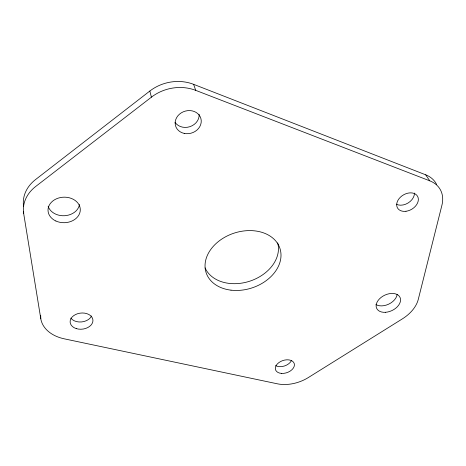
<?xml version="1.0" encoding="UTF-8"?>
<svg xmlns="http://www.w3.org/2000/svg" width="466" height="466" viewBox="0 0 466 466"><rect width="100%" height="100%" fill="white"/><g stroke="black" fill="none" stroke-linecap="round" stroke-linejoin="round"><path stroke-width="0.7" d="M436.607 184.437A35.672 25.508 -30.6 0 0 425.679 174.808L193.629 84.34A40.822 35.562 -14.8 0 0 149.836 91.039L35.567 179.55A39.965 31.822 -1.5 0 0 23.62 206.665M429.768 180.831L195.708 90.352A41.288 35.748 -14.9 0 0 151.409 97.173L35.783 186.406A40.396 31.956 -1.8 0 0 23.696 213.673L40.792 318.756A36.144 25.7 -5.9 0 0 64.221 338.817L277.387 383.815A30.861 19.997 -19 0 0 308.317 377.565L402.356 318.884A32.27 21.25 -25.2 0 0 418.264 299.434L441.931 205.174A36.028 25.554 -30.4 0 0 429.768 180.831L425.679 174.808M193.629 84.34L195.708 90.352M149.836 91.039L151.409 97.173M40.688 315.43L40.792 318.756M23.673 211.57L23.696 213.673M414.443 193.064A11.499 8.266 -30.9 0 1 408.14 202.96A11.499 8.266 -30.9 0 1 396.35 204.219M291.477 360.556A9.78 6.39 -18.6 0 1 275.633 365.629M199.151 114.351A13.036 11.353 -16.7 0 1 189.912 126.676A13.036 11.353 -16.7 0 1 175.012 122.302M91.581 316.006A11.341 8.073 -6.1 0 1 81.666 321.936A11.341 8.073 -6.1 0 1 70.826 318.097M79.488 204.492A15.972 12.716 -1.5 0 1 64.564 215.723A15.972 12.716 -1.5 0 1 48.138 206.228M397.154 294.395A12.798 8.499 -25.3 0 1 388.772 304.117A12.798 8.499 -25.3 0 1 375.893 304.525M277.684 242.873A38.468 28.758 -18.2 0 1 250.51 280.94A38.468 28.758 -18.2 0 1 205.075 267.898M405.968 211.279A11.609 8.283 -30.7 0 0 417.594 196.343A11.609 8.283 -30.7 0 0 399.007 198.732A11.609 8.283 -30.7 0 0 405.968 211.279M281.714 373.417A9.868 6.39 -18.6 0 0 294.267 363.631A9.868 6.39 -18.6 0 0 278.616 362.793A9.868 6.39 -18.6 0 0 281.714 373.417M184.221 133.404A13.188 11.411 -16.7 0 0 200.957 118.795A13.188 11.411 -16.7 0 0 179.439 114.217A13.188 11.411 -16.7 0 0 184.221 133.404M76.261 328.6A11.452 8.085 -6.3 0 0 92.938 320.125A11.452 8.085 -6.3 0 0 75.393 314.614A11.452 8.085 -6.3 0 0 76.261 328.6M55.862 220.995A16.147 12.768 -1.8 0 0 80.298 209.95A16.147 12.768 -1.8 0 0 56.31 198.871A16.147 12.768 -1.8 0 0 55.862 220.995M385.539 312.296A12.908 8.499 -25.2 0 0 400.055 297.454A12.908 8.499 -25.2 0 0 379.435 298.904A12.908 8.499 -25.2 0 0 385.539 312.296M231.002 290.161A38.847 28.81 -18.2 0 0 280.241 249.438A38.847 28.81 -18.2 0 0 217.838 241.988A38.847 28.81 -18.2 0 0 231.002 290.161"/></g></svg>
